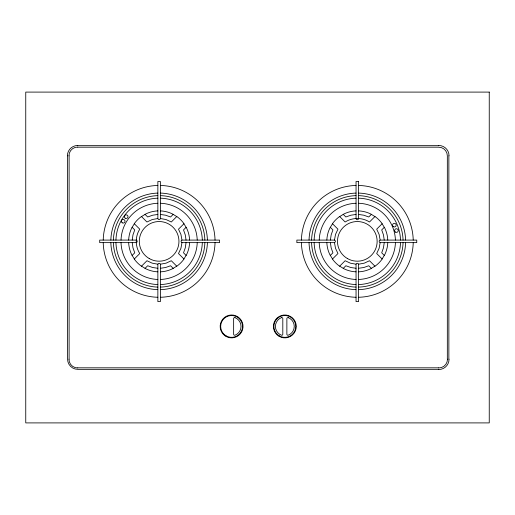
<?xml version="1.0" encoding="UTF-8"?>
<svg xmlns="http://www.w3.org/2000/svg" width="515" height="515" viewBox="0 0 515 515"><rect width="100%" height="100%" fill="white"/><g stroke="black" fill="none" stroke-linecap="round" stroke-linejoin="round"><path stroke-width="0.77" d="M132.213 240.093L132.973 234.879L134.737 229.915L132.085 227.257M186.044 242.636L185.278 247.85L183.52 252.814L186.173 255.466M330.398 240.093L331.164 234.879L332.922 229.915L330.269 227.257M384.229 242.636L383.469 247.85L381.705 252.814L384.357 255.466M183.99 223.69L178.493 229.188L180.926 234.422L181.969 240.093A1.358 1.358 0 0 0 181.969 242.642L180.926 248.307L178.493 253.541L183.99 259.039M332.452 259.039L337.949 253.541L335.516 248.307L334.473 242.636A1.339 1.339 0 0 0 334.473 240.093L335.516 234.422L337.949 229.188L332.452 223.69M382.175 223.69L376.684 229.188L379.117 234.422L380.154 240.093A1.313 1.313 0 0 0 380.154 242.636L379.117 248.307L376.684 253.541L382.175 259.039M132.085 255.466L134.737 252.814L132.973 247.85L132.213 242.636M173.233 214.317L170.574 216.976L165.611 215.212L160.397 214.452M134.267 259.039L139.758 253.541C135.097 246.305 135.097 236.424 139.758 229.188L134.267 223.69M176.799 216.5L171.302 221.997L166.075 219.564L160.397 218.521A1.288 1.288 0 0 1 157.847 218.521L152.183 219.564L146.949 221.997L141.458 216.5M141.458 266.223L146.949 260.732L152.183 263.165L157.854 264.208A1.371 1.371 0 0 1 160.403 264.201L166.075 263.165L171.302 260.732L176.799 266.223M145.024 268.412L147.676 265.753L152.646 267.517L157.854 268.276M186.173 227.257L183.52 229.915L185.278 234.879L186.044 240.093M330.269 255.466L332.922 252.814L331.164 247.85L330.398 242.636M371.418 214.317L368.766 216.976L363.802 215.212L358.588 214.452M374.984 216.5L369.493 221.997C362.257 217.336 352.369 217.336 345.14 221.997L339.643 216.5M339.643 266.223L345.14 260.732L350.367 263.165L356.045 264.208A1.339 1.339 0 0 1 358.594 264.201L364.26 263.165L369.493 260.732L374.984 266.223M343.209 268.412L345.868 265.753L350.831 267.517L356.045 268.276M384.357 227.257L381.705 229.915L383.469 234.879L384.229 240.093M157.854 214.452L152.646 215.212L147.676 216.976L145.024 214.317M356.045 214.452L350.831 215.212L345.868 216.976L343.209 214.317M160.397 268.276L165.611 267.517L170.574 265.753L173.233 268.412M358.588 268.276L363.802 267.517L368.766 265.753L371.418 268.412M77.752 145.661L438.69 145.661M77.752 147.181L438.69 147.181A8.646 8.646 0 0 1 447.342 155.826L447.335 359.174M181.969 240.093L219.577 240.093L219.577 242.636L181.969 242.636M334.473 240.093L296.865 240.093L296.865 242.636L334.473 242.636M380.154 240.093L416.744 240.093L416.744 242.636L380.154 242.636M77.752 367.819L438.69 367.819M438.69 369.339L77.752 369.339A10.171 10.171 0 0 1 67.574 359.174L67.581 155.826M448.861 155.826L448.861 359.174M358.588 264.208L358.588 301.597L356.045 301.597L356.045 264.208M160.397 218.521L160.397 181.518L157.854 181.518L157.854 218.521M160.397 264.208L160.397 301.597L157.854 301.597L157.854 264.208M69.107 155.826L69.107 359.174M197.232 242.636A38.129 38.129 0 0 1 160.397 279.471M157.854 279.471A38.129 38.129 0 0 1 121.019 242.636M121.019 240.093A38.129 38.129 0 0 1 157.854 203.258M160.397 203.258A38.129 38.129 0 0 1 197.232 240.093M204.861 242.636A45.751 45.751 0 0 1 160.397 287.1M157.854 287.1A45.751 45.751 0 0 1 113.39 242.636M113.39 240.093A45.751 45.751 0 0 1 157.854 195.629M160.397 195.629A45.751 45.751 0 0 1 204.861 240.093M449.035 359.174A10.248 10.248 0 0 1 438.69 369.513M438.69 145.488A10.248 10.248 0 0 1 449.035 155.826M67.407 155.826A10.248 10.248 0 0 1 77.752 145.488M405.595 242.707A48.294 48.294 0 0 1 358.659 289.642M355.974 289.642A48.294 48.294 0 0 1 309.039 242.707M309.039 240.022A48.294 48.294 0 0 1 355.974 193.086M358.659 193.086A48.294 48.294 0 0 1 405.595 240.022M395.423 242.636A38.129 38.129 0 0 1 358.588 279.471M356.045 279.471A38.129 38.129 0 0 1 319.21 242.636M319.21 240.093A38.129 38.129 0 0 1 356.045 203.258M358.588 203.258A38.129 38.129 0 0 1 395.423 240.093M189.604 242.636A30.501 30.501 0 0 1 186.63 254.558L183.404 259.83A30.501 30.501 0 0 1 177.591 265.643L172.319 268.862A30.501 30.501 0 0 1 160.397 271.843M157.854 271.843A30.501 30.501 0 0 1 145.932 268.862L140.666 265.643A30.501 30.501 0 0 1 134.846 259.83L131.628 254.558A30.501 30.501 0 0 1 128.653 242.636M128.653 240.093A30.501 30.501 0 0 1 131.628 228.171L134.846 222.898A30.501 30.501 0 0 1 140.666 217.085L145.932 213.86A30.501 30.501 0 0 1 157.854 210.886M160.397 210.886A30.501 30.501 0 0 1 172.319 213.86L177.591 217.085A30.501 30.501 0 0 1 183.404 222.898L186.63 228.171A30.501 30.501 0 0 1 189.604 240.093M413.223 242.636A55.923 55.923 0 0 1 358.588 297.271M356.045 297.271A55.923 55.923 0 0 1 301.41 242.636M301.41 240.093A55.923 55.923 0 0 1 356.045 185.458M358.588 185.458A55.923 55.923 0 0 1 413.223 240.093M400.509 242.636A43.209 43.209 0 0 1 358.588 284.557M356.045 284.557A43.209 43.209 0 0 1 314.124 242.636M314.124 240.093A43.209 43.209 0 0 1 356.045 198.172M358.588 198.172A43.209 43.209 0 0 1 400.509 240.093M215.032 242.636A55.923 55.923 0 0 1 160.397 297.271M157.854 297.271A55.923 55.923 0 0 1 103.219 242.636M103.219 240.093A55.923 55.923 0 0 1 157.854 185.458M160.397 185.458A55.923 55.923 0 0 1 215.032 240.093M403.052 242.636A45.751 45.751 0 0 1 358.588 287.1M356.045 287.1A45.751 45.751 0 0 1 311.581 242.636M311.581 240.093A45.751 45.751 0 0 1 356.045 195.629M358.588 195.629A45.751 45.751 0 0 1 403.052 240.093M77.752 367.961A8.71 8.71 0 0 1 68.959 359.174M447.484 359.174A8.71 8.71 0 0 1 438.69 367.961M68.959 155.826A8.71 8.71 0 0 1 77.752 147.039M235.027 317.671A1.017 1.017 0 0 0 233.636 318.618L233.636 334.248A1.017 1.017 0 0 0 235.027 335.194A9.431 9.431 0 0 0 235.04 317.639M387.789 242.636A30.501 30.501 0 0 1 384.814 254.558L381.596 259.83A30.501 30.501 0 0 1 375.776 265.643L370.51 268.862A30.501 30.501 0 0 1 358.588 271.843M356.045 271.843A30.501 30.501 0 0 1 344.123 268.862L338.851 265.643A30.501 30.501 0 0 1 333.038 259.83L329.812 254.558A30.501 30.501 0 0 1 326.838 242.636M326.838 240.093A30.501 30.501 0 0 1 329.812 228.171L333.038 222.898A30.501 30.501 0 0 1 338.851 217.085L344.123 213.86A30.501 30.501 0 0 1 356.045 210.886M358.588 210.886A30.501 30.501 0 0 1 370.51 213.86L375.776 217.085A30.501 30.501 0 0 1 381.596 222.898L384.814 228.171A30.501 30.501 0 0 1 387.789 240.093M202.318 242.636A43.209 43.209 0 0 1 160.397 284.557M157.854 284.557A43.209 43.209 0 0 1 115.933 242.636M115.933 240.093A43.209 43.209 0 0 1 157.854 198.172M160.397 198.172A43.209 43.209 0 0 1 202.318 240.093M281.415 317.671A1.017 1.017 0 0 1 282.806 318.618L282.806 334.248A1.017 1.017 0 0 1 281.415 335.194A9.431 9.431 0 0 1 281.402 317.639M288.258 317.671A1.017 1.017 0 0 0 286.868 318.618L286.874 334.248A1.017 1.017 0 0 0 288.258 335.194A9.431 9.431 0 0 0 288.271 317.639M207.403 242.707A48.294 48.294 0 0 1 160.468 289.642M157.783 289.642A48.294 48.294 0 0 1 110.854 242.707M110.854 240.022A48.294 48.294 0 0 1 157.783 193.086M160.468 193.086A48.294 48.294 0 0 1 207.403 240.022M489.25 92.095L25.75 92.095L25.75 422.905L489.25 422.905L489.25 92.095M358.588 181.518L356.045 181.518L356.045 218.521A1.281 1.281 0 0 0 357.313 219.725A1.281 1.281 0 0 0 358.594 218.521L358.588 181.518M136.288 240.093L99.698 240.093L99.698 242.636L136.288 242.636A1.345 1.345 0 0 0 136.288 240.087M347.4 258.536A19.828 19.828 0 0 0 377.141 241.361A19.828 19.828 0 0 0 347.4 224.192A19.828 19.828 0 0 0 347.4 258.536M125.184 218.173A1.822 1.822 0 0 0 128.01 216.776A1.822 1.822 0 0 0 125.39 215.025A1.822 1.822 0 0 0 125.184 218.173M279.117 336.34A11.439 11.439 0 0 0 296.28 326.433A11.439 11.439 0 0 0 279.117 316.525A11.439 11.439 0 0 0 279.117 336.34M395.52 232.13A1.822 1.822 0 0 0 398.25 230.553A1.822 1.822 0 0 0 395.52 228.975A1.822 1.822 0 0 0 395.52 232.13M225.248 335.941A11.439 11.439 0 0 0 243.016 327.18A11.439 11.439 0 0 0 226.542 316.171A11.439 11.439 0 0 0 225.248 335.941M149.215 258.536A19.828 19.828 0 0 0 178.956 241.361A19.828 19.828 0 0 0 149.215 224.192A19.828 19.828 0 0 0 149.215 258.536M279.375 335.896A10.931 10.931 0 0 0 295.771 326.433A10.931 10.931 0 0 0 279.375 316.97A10.931 10.931 0 0 0 279.375 335.896M393.454 226.722A1.822 1.822 0 0 0 396.183 225.145A1.822 1.822 0 0 0 393.454 223.574A1.822 1.822 0 0 0 393.454 226.722M122.197 222.783A1.822 1.822 0 0 0 125.023 221.386A1.822 1.822 0 0 0 122.403 219.635A1.822 1.822 0 0 0 122.197 222.783M226.136 335.896A10.931 10.931 0 0 0 242.533 326.433A10.931 10.931 0 0 0 226.136 316.97A10.931 10.931 0 0 0 226.136 335.896"/></g></svg>
